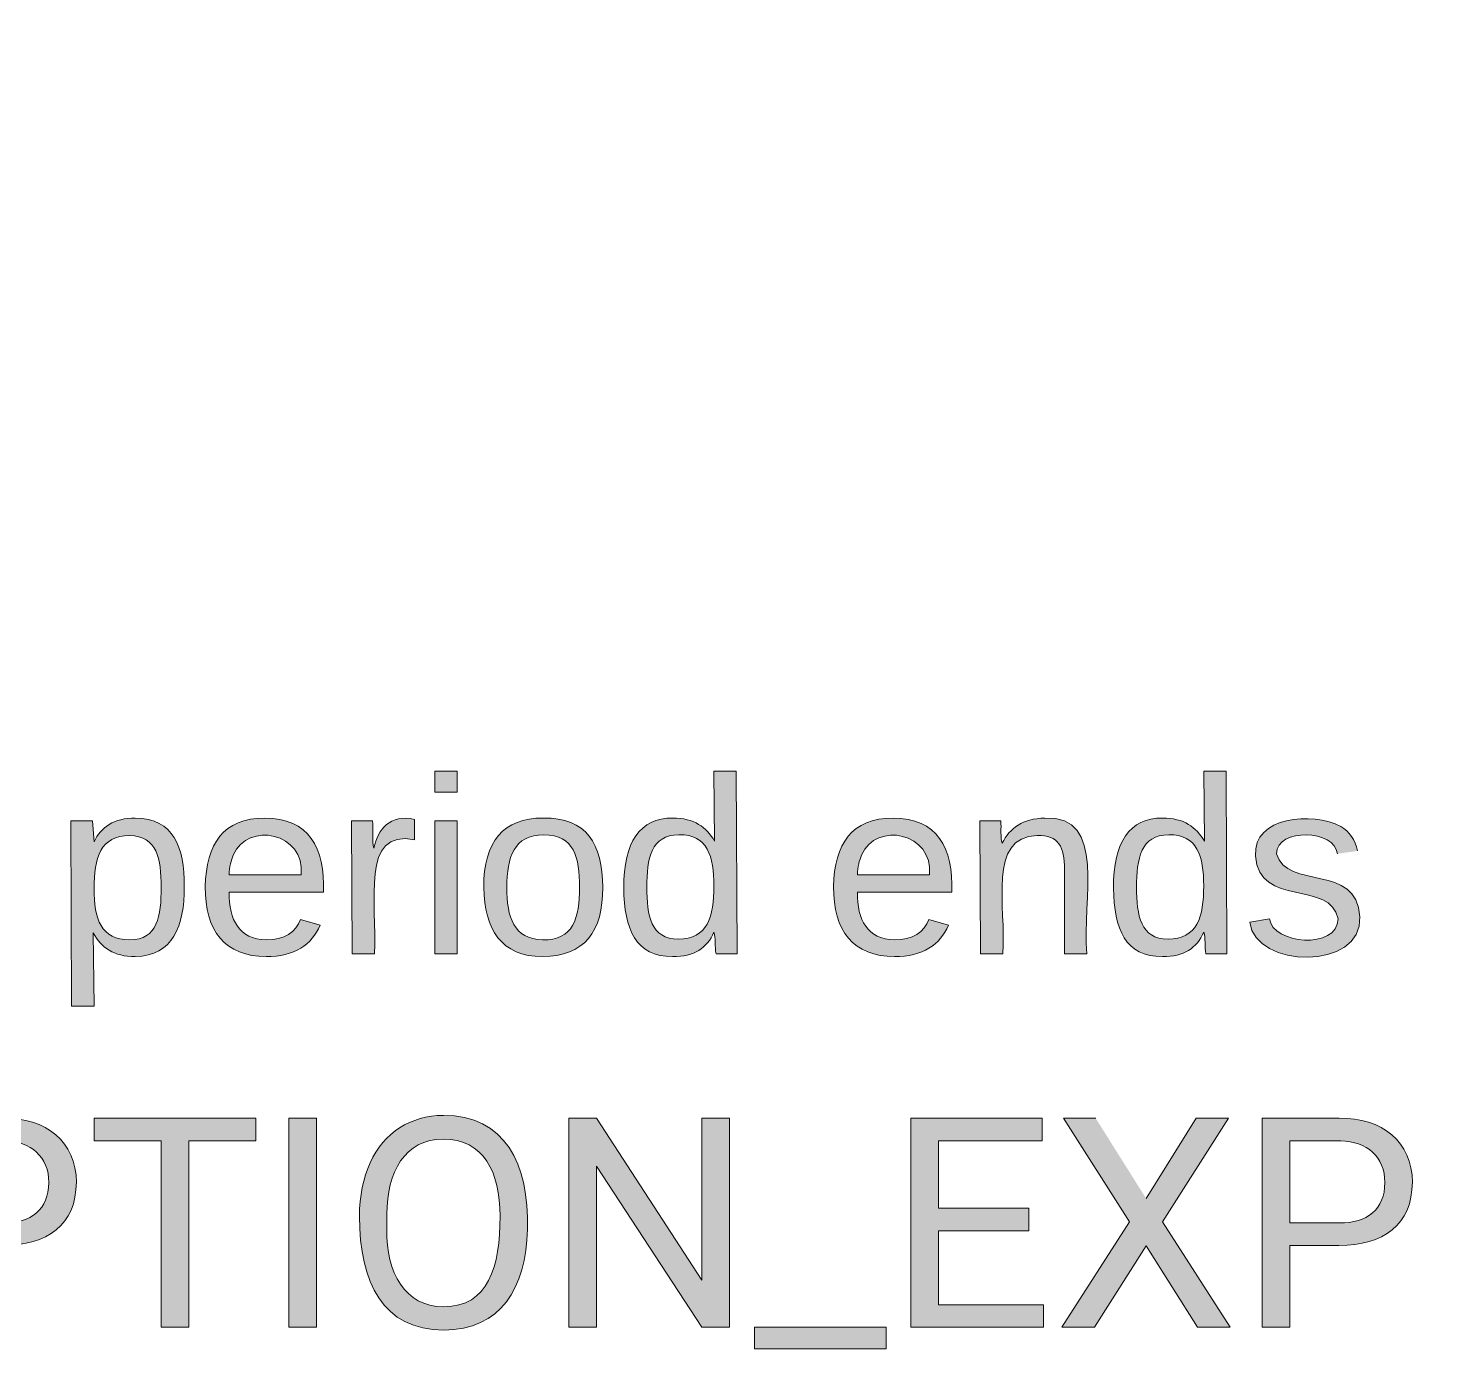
# Model space of a CAD drawing. Extents: x 3 to 1760, y 20 to 1040.
# Drawn here: x 929.1 to 1003.3, y 125.5 to 195.4 of the extents above; entities that cross this region are included whole.
import ezdxf

# ---------------------------------------------------------------- set-up
doc = ezdxf.new("R2010")
doc.units = 0
doc.header["$MEASUREMENT"] = 0
doc.layers.add('Layer 1', color=7, linetype='Continuous', lineweight=0)

# ---------------------------------------------------------------- blocks, each defined once
blk = doc.blocks.new('Block_78')
at = {"layer": 'Layer 1', "true_color": 0x333333, "transparency": 33554687}
h = blk.add_hatch(color=250, dxfattribs=at)
h.dxf.hatch_style = 2
edge = h.paths.add_edge_path()
edge.add_spline(control_points=[(950.611, 155.004), (950.611, 155.004), (950.611, 156.115), (950.611, 156.115), (950.611, 156.115), (951.797, 156.115), (951.797, 156.115), (951.797, 156.115), (951.797, 155.004), (951.797, 155.004), (951.797, 155.004), (950.611, 155.004), (950.611, 155.004)], knot_values=[0, 0, 0, 0, 1, 1, 1, 2, 2, 2, 3, 3, 3, 4, 4, 4, 4], degree=3, periodic=0)
edge = h.paths.add_edge_path()
edge.add_spline(control_points=[(950.611, 146.448), (950.611, 146.448), (950.611, 153.485), (950.611, 153.485), (950.611, 153.485), (951.797, 153.485), (951.797, 153.485), (951.797, 153.485), (951.797, 146.448), (951.797, 146.448), (951.797, 146.448), (950.611, 146.448), (950.611, 146.448)], knot_values=[0, 0, 0, 0, 1, 1, 1, 2, 2, 2, 3, 3, 3, 4, 4, 4, 4], degree=3, periodic=0)
edge.add_line((950.611, 146.448), (950.611, 146.448))
h = blk.add_hatch(color=250, dxfattribs=at)
h.dxf.hatch_style = 2
edge = h.paths.add_edge_path()
edge.add_spline(control_points=[(963.204, 153.633), (964.352, 153.633), (964.982, 153.152), (965.426, 152.411), (965.426, 152.411), (965.389, 156.115), (965.389, 156.115), (965.389, 156.115), (966.574, 156.115), (966.574, 156.115), (966.574, 156.115), (966.611, 146.448), (966.611, 146.448), (966.611, 146.448), (965.5, 146.448), (965.5, 146.448), (965.426, 146.818), (965.5, 147.3), (965.389, 147.596), (965.019, 146.744), (964.352, 146.3), (963.204, 146.3), (961.241, 146.3), (960.649, 147.744), (960.611, 149.929), (960.611, 152.374), (961.463, 153.633), (963.204, 153.633)], knot_values=[0, 0, 0, 0, 1, 1, 1, 2, 2, 2, 3, 3, 3, 4, 4, 4, 5, 5, 5, 6, 6, 6, 7, 7, 7, 8, 8, 8, 9, 9, 9, 9], degree=3, periodic=0)
edge = h.paths.add_edge_path()
edge.add_spline(control_points=[(963.537, 152.744), (962.056, 152.744), (961.834, 151.485), (961.834, 149.967), (961.834, 148.485), (962.056, 147.226), (963.5, 147.226), (965.056, 147.226), (965.389, 148.411), (965.389, 150.041), (965.389, 151.596), (965.056, 152.781), (963.537, 152.744)], knot_values=[0, 0, 0, 0, 1, 1, 1, 2, 2, 2, 3, 3, 3, 4, 4, 4, 4], degree=3, periodic=0)
edge.add_line((963.537, 152.744), (963.537, 152.744))
h = blk.add_hatch(color=250, dxfattribs=at)
h.dxf.hatch_style = 2
edge = h.paths.add_edge_path()
edge.add_spline(control_points=[(949.537, 152.485), (946.649, 153.078), (947.574, 149.115), (947.426, 146.448), (947.426, 146.448), (946.241, 146.448), (946.241, 146.448), (946.241, 146.448), (946.204, 153.485), (946.204, 153.485), (946.204, 153.485), (947.315, 153.485), (947.315, 153.485), (947.352, 153.041), (947.278, 152.411), (947.389, 152.041), (947.611, 153.041), (948.241, 153.855), (949.537, 153.559), (949.537, 153.559), (949.537, 152.485), (949.537, 152.485)], knot_values=[0, 0, 0, 0, 1, 1, 1, 2, 2, 2, 3, 3, 3, 4, 4, 4, 5, 5, 5, 6, 6, 6, 7, 7, 7, 7], degree=3, periodic=0)
edge.add_line((949.537, 152.485), (949.537, 152.485))
h = blk.add_hatch(color=250, dxfattribs=at)
h.dxf.hatch_style = 2
edge = h.paths.add_edge_path()
edge.add_spline(control_points=[(934.76, 153.633), (936.797, 153.596), (937.352, 152.115), (937.352, 150.004), (937.352, 147.892), (936.76, 146.374), (934.76, 146.3), (933.611, 146.3), (932.945, 146.781), (932.537, 147.559), (932.537, 147.559), (932.574, 143.67), (932.574, 143.67), (932.574, 143.67), (931.389, 143.67), (931.389, 143.67), (931.389, 143.67), (931.352, 153.485), (931.352, 153.485), (931.352, 153.485), (932.5, 153.485), (932.5, 153.485), (932.5, 153.485), (932.574, 152.374), (932.574, 152.374), (932.945, 153.152), (933.611, 153.633), (934.76, 153.633)], knot_values=[0, 0, 0, 0, 1, 1, 1, 2, 2, 2, 3, 3, 3, 4, 4, 4, 5, 5, 5, 6, 6, 6, 7, 7, 7, 8, 8, 8, 9, 9, 9, 9], degree=3, periodic=0)
edge = h.paths.add_edge_path()
edge.add_spline(control_points=[(934.463, 147.189), (935.945, 147.189), (936.13, 148.448), (936.13, 149.967), (936.13, 151.485), (935.908, 152.67), (934.463, 152.707), (932.908, 152.707), (932.574, 151.522), (932.574, 149.892), (932.574, 148.3), (932.945, 147.189), (934.463, 147.189)], knot_values=[0, 0, 0, 0, 1, 1, 1, 2, 2, 2, 3, 3, 3, 4, 4, 4, 4], degree=3, periodic=0)
edge.add_line((934.463, 147.189), (934.463, 147.189))
h = blk.add_hatch(color=250, dxfattribs=at)
h.dxf.hatch_style = 2
edge = h.paths.add_edge_path()
edge.add_spline(control_points=[(941.611, 153.633), (943.945, 153.633), (944.797, 152.078), (944.723, 149.707), (944.723, 149.707), (939.723, 149.707), (939.723, 149.707), (939.723, 148.226), (940.241, 147.226), (941.686, 147.189), (942.649, 147.152), (943.278, 147.633), (943.5, 148.263), (943.5, 148.263), (944.537, 147.967), (944.537, 147.967), (944.13, 146.929), (943.167, 146.3), (941.686, 146.3), (939.537, 146.3), (938.426, 147.67), (938.463, 150.004), (938.5, 152.263), (939.426, 153.633), (941.611, 153.633)], knot_values=[0, 0, 0, 0, 1, 1, 1, 2, 2, 2, 3, 3, 3, 4, 4, 4, 5, 5, 5, 6, 6, 6, 7, 7, 7, 8, 8, 8, 8], degree=3, periodic=0)
edge = h.paths.add_edge_path()
edge.add_spline(control_points=[(943.537, 150.633), (943.76, 152.855), (940.723, 153.485), (939.945, 151.67), (939.834, 151.411), (939.723, 151.041), (939.723, 150.633), (939.723, 150.633), (943.537, 150.633), (943.537, 150.633)], knot_values=[0, 0, 0, 0, 1, 1, 1, 2, 2, 2, 3, 3, 3, 3], degree=3, periodic=0)
edge.add_line((943.537, 150.633), (943.537, 150.633))
h = blk.add_hatch(color=250, dxfattribs=at)
h.dxf.hatch_style = 2
edge = h.paths.add_edge_path()
edge.add_spline(control_points=[(956.352, 153.633), (958.649, 153.67), (959.5, 152.263), (959.5, 149.967), (959.537, 147.633), (958.5, 146.3), (956.315, 146.3), (954.13, 146.3), (953.241, 147.744), (953.204, 149.967), (953.204, 152.411), (954.241, 153.633), (956.352, 153.633)], knot_values=[0, 0, 0, 0, 1, 1, 1, 2, 2, 2, 3, 3, 3, 4, 4, 4, 4], degree=3, periodic=0)
edge = h.paths.add_edge_path()
edge.add_spline(control_points=[(956.315, 147.189), (957.945, 147.152), (958.278, 148.337), (958.278, 149.967), (958.278, 151.559), (957.982, 152.744), (956.389, 152.744), (954.797, 152.744), (954.426, 151.559), (954.426, 149.967), (954.426, 148.374), (954.797, 147.226), (956.315, 147.189)], knot_values=[0, 0, 0, 0, 1, 1, 1, 2, 2, 2, 3, 3, 3, 4, 4, 4, 4], degree=3, periodic=0)
edge.add_line((956.315, 147.189), (956.315, 147.189))
at = {"layer": 'Layer 1'}
for points, knots in [([(950.611, 155.004), (950.611, 155.004), (950.611, 156.115), (950.611, 156.115), (950.611, 156.115), (951.797, 156.115), (951.797, 156.115), (951.797, 156.115), (951.797, 155.004), (951.797, 155.004), (951.797, 155.004), (950.611, 155.004), (950.611, 155.004)], [0, 0, 0, 0, 1, 1, 1, 2, 2, 2, 3, 3, 3, 4, 4, 4, 4]), ([(963.204, 153.633), (964.352, 153.633), (964.982, 153.152), (965.426, 152.411), (965.426, 152.411), (965.389, 156.115), (965.389, 156.115), (965.389, 156.115), (966.574, 156.115), (966.574, 156.115), (966.574, 156.115), (966.611, 146.448), (966.611, 146.448), (966.611, 146.448), (965.5, 146.448), (965.5, 146.448), (965.426, 146.818), (965.5, 147.3), (965.389, 147.596), (965.019, 146.744), (964.352, 146.3), (963.204, 146.3), (961.241, 146.3), (960.649, 147.744), (960.611, 149.929), (960.611, 152.374), (961.463, 153.633), (963.204, 153.633)], [0, 0, 0, 0, 1, 1, 1, 2, 2, 2, 3, 3, 3, 4, 4, 4, 5, 5, 5, 6, 6, 6, 7, 7, 7, 8, 8, 8, 9, 9, 9, 9]), ([(949.537, 152.485), (946.649, 153.078), (947.574, 149.115), (947.426, 146.448), (947.426, 146.448), (946.241, 146.448), (946.241, 146.448), (946.241, 146.448), (946.204, 153.485), (946.204, 153.485), (946.204, 153.485), (947.315, 153.485), (947.315, 153.485), (947.352, 153.041), (947.278, 152.411), (947.389, 152.041), (947.611, 153.041), (948.241, 153.855), (949.537, 153.559), (949.537, 153.559), (949.537, 152.485), (949.537, 152.485)], [0, 0, 0, 0, 1, 1, 1, 2, 2, 2, 3, 3, 3, 4, 4, 4, 5, 5, 5, 6, 6, 6, 7, 7, 7, 7]), ([(934.76, 153.633), (936.797, 153.596), (937.352, 152.115), (937.352, 150.004), (937.352, 147.892), (936.76, 146.374), (934.76, 146.3), (933.611, 146.3), (932.945, 146.781), (932.537, 147.559), (932.537, 147.559), (932.574, 143.67), (932.574, 143.67), (932.574, 143.67), (931.389, 143.67), (931.389, 143.67), (931.389, 143.67), (931.352, 153.485), (931.352, 153.485), (931.352, 153.485), (932.5, 153.485), (932.5, 153.485), (932.5, 153.485), (932.574, 152.374), (932.574, 152.374), (932.945, 153.152), (933.611, 153.633), (934.76, 153.633)], [0, 0, 0, 0, 1, 1, 1, 2, 2, 2, 3, 3, 3, 4, 4, 4, 5, 5, 5, 6, 6, 6, 7, 7, 7, 8, 8, 8, 9, 9, 9, 9]), ([(941.611, 153.633), (943.945, 153.633), (944.797, 152.078), (944.723, 149.707), (944.723, 149.707), (939.723, 149.707), (939.723, 149.707), (939.723, 148.226), (940.241, 147.226), (941.686, 147.189), (942.649, 147.152), (943.278, 147.633), (943.5, 148.263), (943.5, 148.263), (944.537, 147.967), (944.537, 147.967), (944.13, 146.929), (943.167, 146.3), (941.686, 146.3), (939.537, 146.3), (938.426, 147.67), (938.463, 150.004), (938.5, 152.263), (939.426, 153.633), (941.611, 153.633)], [0, 0, 0, 0, 1, 1, 1, 2, 2, 2, 3, 3, 3, 4, 4, 4, 5, 5, 5, 6, 6, 6, 7, 7, 7, 8, 8, 8, 8]), ([(943.537, 150.633), (943.76, 152.855), (940.723, 153.485), (939.945, 151.67), (939.834, 151.411), (939.723, 151.041), (939.723, 150.633), (939.723, 150.633), (943.537, 150.633), (943.537, 150.633)], [0, 0, 0, 0, 1, 1, 1, 2, 2, 2, 3, 3, 3, 3]), ([(950.611, 146.448), (950.611, 146.448), (950.611, 153.485), (950.611, 153.485), (950.611, 153.485), (951.797, 153.485), (951.797, 153.485), (951.797, 153.485), (951.797, 146.448), (951.797, 146.448), (951.797, 146.448), (950.611, 146.448), (950.611, 146.448)], [0, 0, 0, 0, 1, 1, 1, 2, 2, 2, 3, 3, 3, 4, 4, 4, 4]), ([(956.352, 153.633), (958.649, 153.67), (959.5, 152.263), (959.5, 149.967), (959.537, 147.633), (958.5, 146.3), (956.315, 146.3), (954.13, 146.3), (953.241, 147.744), (953.204, 149.967), (953.204, 152.411), (954.241, 153.633), (956.352, 153.633)], [0, 0, 0, 0, 1, 1, 1, 2, 2, 2, 3, 3, 3, 4, 4, 4, 4]), ([(934.463, 147.189), (935.945, 147.189), (936.13, 148.448), (936.13, 149.967), (936.13, 151.485), (935.908, 152.67), (934.463, 152.707), (932.908, 152.707), (932.574, 151.522), (932.574, 149.892), (932.574, 148.3), (932.945, 147.189), (934.463, 147.189)], [0, 0, 0, 0, 1, 1, 1, 2, 2, 2, 3, 3, 3, 4, 4, 4, 4]), ([(956.315, 147.189), (957.945, 147.152), (958.278, 148.337), (958.278, 149.967), (958.278, 151.559), (957.982, 152.744), (956.389, 152.744), (954.797, 152.744), (954.426, 151.559), (954.426, 149.967), (954.426, 148.374), (954.797, 147.226), (956.315, 147.189)], [0, 0, 0, 0, 1, 1, 1, 2, 2, 2, 3, 3, 3, 4, 4, 4, 4]), ([(963.537, 152.744), (962.056, 152.744), (961.834, 151.485), (961.834, 149.967), (961.834, 148.485), (962.056, 147.226), (963.5, 147.226), (965.056, 147.226), (965.389, 148.411), (965.389, 150.041), (965.389, 151.596), (965.056, 152.781), (963.537, 152.744)], [0, 0, 0, 0, 1, 1, 1, 2, 2, 2, 3, 3, 3, 4, 4, 4, 4])]:
    blk.add_open_spline(points, degree=3, knots=knots, dxfattribs=at)
blk = doc.blocks.new('Block_77')
at = {"layer": 'Layer 1'}
blk.add_blockref('Block_78', (0, 0), dxfattribs=at)
blk = doc.blocks.new('Block_80')
at = {"layer": 'Layer 1', "true_color": 0x333333, "transparency": 33554687}
h = blk.add_hatch(color=250, dxfattribs=at)
h.dxf.hatch_style = 2
edge = h.paths.add_edge_path()
edge.add_spline(control_points=[(989.13, 153.633), (990.278, 153.633), (990.908, 153.152), (991.352, 152.411), (991.352, 152.411), (991.315, 156.115), (991.315, 156.115), (991.315, 156.115), (992.5, 156.115), (992.5, 156.115), (992.5, 156.115), (992.537, 146.448), (992.537, 146.448), (992.537, 146.448), (991.426, 146.448), (991.426, 146.448), (991.352, 146.818), (991.426, 147.3), (991.315, 147.596), (990.945, 146.744), (990.278, 146.3), (989.13, 146.3), (987.167, 146.3), (986.574, 147.744), (986.537, 149.929), (986.537, 152.374), (987.389, 153.633), (989.13, 153.633)], knot_values=[0, 0, 0, 0, 1, 1, 1, 2, 2, 2, 3, 3, 3, 4, 4, 4, 5, 5, 5, 6, 6, 6, 7, 7, 7, 8, 8, 8, 9, 9, 9, 9], degree=3, periodic=0)
edge = h.paths.add_edge_path()
edge.add_spline(control_points=[(989.463, 152.744), (987.982, 152.744), (987.76, 151.485), (987.76, 149.967), (987.76, 148.485), (987.982, 147.226), (989.426, 147.226), (990.982, 147.226), (991.315, 148.411), (991.315, 150.041), (991.315, 151.596), (990.982, 152.781), (989.463, 152.744)], knot_values=[0, 0, 0, 0, 1, 1, 1, 2, 2, 2, 3, 3, 3, 4, 4, 4, 4], degree=3, periodic=0)
edge.add_line((989.463, 152.744), (989.463, 152.744))
h = blk.add_hatch(color=250, dxfattribs=at)
h.dxf.hatch_style = 2
edge = h.paths.add_edge_path()
edge.add_spline(control_points=[(982.908, 153.633), (986.204, 153.781), (984.871, 149.337), (985.13, 146.448), (985.13, 146.448), (983.945, 146.448), (983.945, 146.448), (983.945, 146.448), (983.945, 150.929), (983.945, 150.929), (983.945, 152.078), (983.648, 152.744), (982.5, 152.707), (979.834, 152.633), (980.871, 148.929), (980.686, 146.448), (980.686, 146.448), (979.5, 146.448), (979.5, 146.448), (979.5, 146.448), (979.463, 153.485), (979.463, 153.485), (979.463, 153.485), (980.574, 153.485), (980.574, 153.485), (980.611, 153.115), (980.537, 152.596), (980.648, 152.3), (981.056, 153.115), (981.723, 153.596), (982.908, 153.633)], knot_values=[0, 0, 0, 0, 1, 1, 1, 2, 2, 2, 3, 3, 3, 4, 4, 4, 5, 5, 5, 6, 6, 6, 7, 7, 7, 8, 8, 8, 9, 9, 9, 10, 10, 10, 10], degree=3, periodic=0)
edge.add_line((982.908, 153.633), (982.908, 153.633))
h = blk.add_hatch(color=250, dxfattribs=at)
h.dxf.hatch_style = 2
edge = h.paths.add_edge_path()
edge.add_spline(control_points=[(998.389, 151.744), (998.278, 153.004), (995.204, 153.152), (995.167, 151.744), (995.723, 149.781), (999.426, 151.3), (999.574, 148.411), (999.723, 145.522), (994.019, 145.67), (993.76, 148.115), (993.76, 148.115), (994.797, 148.3), (994.797, 148.3), (994.945, 146.967), (998.389, 146.633), (998.426, 148.3), (998.056, 150.374), (994.241, 148.855), (994.056, 151.633), (993.908, 153.744), (997.093, 153.967), (998.574, 153.189), (999.019, 152.929), (999.352, 152.485), (999.463, 151.892)], knot_values=[0, 0, 0, 0, 1, 1, 1, 2, 2, 2, 3, 3, 3, 4, 4, 4, 5, 5, 5, 6, 6, 6, 7, 7, 7, 8, 8, 8, 8], degree=3, periodic=0)
edge.add_line((999.463, 151.892), (998.389, 151.744))
h = blk.add_hatch(color=250, dxfattribs=at)
h.dxf.hatch_style = 2
edge = h.paths.add_edge_path()
edge.add_spline(control_points=[(974.871, 153.633), (977.204, 153.633), (978.056, 152.078), (977.982, 149.707), (977.982, 149.707), (972.982, 149.707), (972.982, 149.707), (972.982, 148.226), (973.5, 147.226), (974.945, 147.189), (975.908, 147.152), (976.537, 147.633), (976.76, 148.263), (976.76, 148.263), (977.797, 147.967), (977.797, 147.967), (977.389, 146.929), (976.426, 146.3), (974.945, 146.3), (972.797, 146.3), (971.686, 147.67), (971.723, 150.004), (971.76, 152.263), (972.686, 153.633), (974.871, 153.633)], knot_values=[0, 0, 0, 0, 1, 1, 1, 2, 2, 2, 3, 3, 3, 4, 4, 4, 5, 5, 5, 6, 6, 6, 7, 7, 7, 8, 8, 8, 8], degree=3, periodic=0)
edge = h.paths.add_edge_path()
edge.add_spline(control_points=[(976.797, 150.633), (977.019, 152.855), (973.982, 153.485), (973.204, 151.67), (973.093, 151.411), (972.982, 151.041), (972.982, 150.633), (972.982, 150.633), (976.797, 150.633), (976.797, 150.633)], knot_values=[0, 0, 0, 0, 1, 1, 1, 2, 2, 2, 3, 3, 3, 3], degree=3, periodic=0)
edge.add_line((976.797, 150.633), (976.797, 150.633))
at = {"layer": 'Layer 1'}
for points, knots in [([(989.13, 153.633), (990.278, 153.633), (990.908, 153.152), (991.352, 152.411), (991.352, 152.411), (991.315, 156.115), (991.315, 156.115), (991.315, 156.115), (992.5, 156.115), (992.5, 156.115), (992.5, 156.115), (992.537, 146.448), (992.537, 146.448), (992.537, 146.448), (991.426, 146.448), (991.426, 146.448), (991.352, 146.818), (991.426, 147.3), (991.315, 147.596), (990.945, 146.744), (990.278, 146.3), (989.13, 146.3), (987.167, 146.3), (986.574, 147.744), (986.537, 149.929), (986.537, 152.374), (987.389, 153.633), (989.13, 153.633)], [0, 0, 0, 0, 1, 1, 1, 2, 2, 2, 3, 3, 3, 4, 4, 4, 5, 5, 5, 6, 6, 6, 7, 7, 7, 8, 8, 8, 9, 9, 9, 9]), ([(982.908, 153.633), (986.204, 153.781), (984.871, 149.337), (985.13, 146.448), (985.13, 146.448), (983.945, 146.448), (983.945, 146.448), (983.945, 146.448), (983.945, 150.929), (983.945, 150.929), (983.945, 152.078), (983.648, 152.744), (982.5, 152.707), (979.834, 152.633), (980.871, 148.929), (980.686, 146.448), (980.686, 146.448), (979.5, 146.448), (979.5, 146.448), (979.5, 146.448), (979.463, 153.485), (979.463, 153.485), (979.463, 153.485), (980.574, 153.485), (980.574, 153.485), (980.611, 153.115), (980.537, 152.596), (980.648, 152.3), (981.056, 153.115), (981.723, 153.596), (982.908, 153.633)], [0, 0, 0, 0, 1, 1, 1, 2, 2, 2, 3, 3, 3, 4, 4, 4, 5, 5, 5, 6, 6, 6, 7, 7, 7, 8, 8, 8, 9, 9, 9, 10, 10, 10, 10]), ([(998.389, 151.744), (998.278, 153.004), (995.204, 153.152), (995.167, 151.744), (995.723, 149.781), (999.426, 151.3), (999.574, 148.411), (999.723, 145.522), (994.019, 145.67), (993.76, 148.115), (993.76, 148.115), (994.797, 148.3), (994.797, 148.3), (994.945, 146.967), (998.389, 146.633), (998.426, 148.3), (998.056, 150.374), (994.241, 148.855), (994.056, 151.633), (993.908, 153.744), (997.093, 153.967), (998.574, 153.189), (999.019, 152.929), (999.352, 152.485), (999.463, 151.892)], [0, 0, 0, 0, 1, 1, 1, 2, 2, 2, 3, 3, 3, 4, 4, 4, 5, 5, 5, 6, 6, 6, 7, 7, 7, 8, 8, 8, 8]), ([(974.871, 153.633), (977.204, 153.633), (978.056, 152.078), (977.982, 149.707), (977.982, 149.707), (972.982, 149.707), (972.982, 149.707), (972.982, 148.226), (973.5, 147.226), (974.945, 147.189), (975.908, 147.152), (976.537, 147.633), (976.76, 148.263), (976.76, 148.263), (977.797, 147.967), (977.797, 147.967), (977.389, 146.929), (976.426, 146.3), (974.945, 146.3), (972.797, 146.3), (971.686, 147.67), (971.723, 150.004), (971.76, 152.263), (972.686, 153.633), (974.871, 153.633)], [0, 0, 0, 0, 1, 1, 1, 2, 2, 2, 3, 3, 3, 4, 4, 4, 5, 5, 5, 6, 6, 6, 7, 7, 7, 8, 8, 8, 8]), ([(976.797, 150.633), (977.019, 152.855), (973.982, 153.485), (973.204, 151.67), (973.093, 151.411), (972.982, 151.041), (972.982, 150.633), (972.982, 150.633), (976.797, 150.633), (976.797, 150.633)], [0, 0, 0, 0, 1, 1, 1, 2, 2, 2, 3, 3, 3, 3]), ([(989.463, 152.744), (987.982, 152.744), (987.76, 151.485), (987.76, 149.967), (987.76, 148.485), (987.982, 147.226), (989.426, 147.226), (990.982, 147.226), (991.315, 148.411), (991.315, 150.041), (991.315, 151.596), (990.982, 152.781), (989.463, 152.744)], [0, 0, 0, 0, 1, 1, 1, 2, 2, 2, 3, 3, 3, 4, 4, 4, 4])]:
    blk.add_open_spline(points, degree=3, knots=knots, dxfattribs=at)
blk = doc.blocks.new('Block_79')
at = {"layer": 'Layer 1'}
blk.add_blockref('Block_80', (0, 0), dxfattribs=at)
blk = doc.blocks.new('Block_82')
at = {"layer": 'Layer 1', "true_color": 0x202124, "transparency": 33554687}
h = blk.add_hatch(color=250, dxfattribs=at)
h.dxf.hatch_style = 2
edge = h.paths.add_edge_path()
edge.add_spline(control_points=[(931.639, 134.362), (931.631, 132.106), (930.104, 131.013), (927.75, 131.013), (927.75, 131.013), (925.145, 131.013), (925.145, 131.013), (925.145, 131.013), (925.145, 126.683), (925.145, 126.683), (925.145, 126.683), (923.686, 126.683), (923.686, 126.683), (923.686, 126.683), (923.686, 137.742), (923.686, 137.742), (923.686, 137.742), (927.765, 137.742), (927.765, 137.742), (930.021, 137.788), (931.639, 136.497), (931.639, 134.362)], knot_values=[0, 0, 0, 0, 1, 1, 1, 2, 2, 2, 3, 3, 3, 4, 4, 4, 5, 5, 5, 6, 6, 6, 7, 7, 7, 7], degree=3, periodic=0)
edge = h.paths.add_edge_path()
edge.add_spline(control_points=[(930.18, 134.347), (930.188, 135.699), (929.223, 136.535), (927.849, 136.542), (927.849, 136.542), (925.145, 136.542), (925.145, 136.542), (925.145, 136.542), (925.145, 132.205), (925.145, 132.205), (925.145, 132.205), (927.765, 132.205), (927.765, 132.205), (929.254, 132.198), (930.18, 132.904), (930.18, 134.347)], knot_values=[0, 0, 0, 0, 1, 1, 1, 2, 2, 2, 3, 3, 3, 4, 4, 4, 5, 5, 5, 5], degree=3, periodic=0)
edge.add_line((930.18, 134.347), (930.18, 134.347))
h = blk.add_hatch(color=250, dxfattribs=at)
h.dxf.hatch_style = 2
edge = h.paths.add_edge_path()
edge.add_spline(control_points=[(941.141, 136.542), (941.141, 136.542), (937.586, 136.542), (937.586, 136.542), (937.586, 136.542), (937.586, 126.683), (937.586, 126.683), (937.586, 126.683), (936.135, 126.683), (936.135, 126.683), (936.135, 126.683), (936.135, 136.542), (936.135, 136.542), (936.135, 136.542), (932.588, 136.542), (932.588, 136.542), (932.588, 136.542), (932.588, 137.742), (932.588, 137.742), (932.588, 137.742), (941.141, 137.742), (941.141, 137.742), (941.141, 137.742), (941.141, 136.542), (941.141, 136.542)], knot_values=[0, 0, 0, 0, 1, 1, 1, 2, 2, 2, 3, 3, 3, 4, 4, 4, 5, 5, 5, 6, 6, 6, 7, 7, 7, 8, 8, 8, 8], degree=3, periodic=0)
edge.add_line((941.141, 136.542), (941.141, 136.542))
h = blk.add_hatch(color=250, dxfattribs=at)
h.dxf.hatch_style = 2
edge = h.paths.add_edge_path()
edge.add_spline(control_points=[(944.346, 126.683), (944.346, 126.683), (942.888, 126.683), (942.888, 126.683), (942.888, 126.683), (942.888, 137.742), (942.888, 137.742), (942.888, 137.742), (944.346, 137.742), (944.346, 137.742), (944.346, 137.742), (944.346, 126.683), (944.346, 126.683)], knot_values=[0, 0, 0, 0, 1, 1, 1, 2, 2, 2, 3, 3, 3, 4, 4, 4, 4], degree=3, periodic=0)
edge.add_line((944.346, 126.683), (944.346, 126.683))
h = blk.add_hatch(color=250, dxfattribs=at)
h.dxf.hatch_style = 2
edge = h.paths.add_edge_path()
edge.add_spline(control_points=[(951.068, 137.894), (954.304, 137.894), (955.618, 135.365), (955.519, 131.856), (955.435, 128.757), (954.099, 126.531), (951.083, 126.531), (947.878, 126.531), (946.625, 129.061), (946.625, 132.555), (946.625, 134.696), (947.43, 136.405), (948.751, 137.241), (949.427, 137.666), (950.194, 137.894), (951.068, 137.894)], knot_values=[0, 0, 0, 0, 1, 1, 1, 2, 2, 2, 3, 3, 3, 4, 4, 4, 5, 5, 5, 5], degree=3, periodic=0)
edge = h.paths.add_edge_path()
edge.add_spline(control_points=[(951.083, 127.769), (953.453, 127.769), (954.068, 129.889), (954.068, 132.57), (954.068, 134.909), (953.187, 136.641), (951.068, 136.641), (949.025, 136.641), (948.075, 134.879), (948.075, 132.668), (948.075, 132.668), (948.075, 131.856), (948.075, 131.856), (948.045, 129.592), (949.01, 127.769), (951.083, 127.769)], knot_values=[0, 0, 0, 0, 1, 1, 1, 2, 2, 2, 3, 3, 3, 4, 4, 4, 5, 5, 5, 5], degree=3, periodic=0)
edge.add_line((951.083, 127.769), (951.083, 127.769))
h = blk.add_hatch(color=250, dxfattribs=at)
h.dxf.hatch_style = 2
edge = h.paths.add_edge_path()
edge.add_spline(control_points=[(966.206, 126.683), (966.206, 126.683), (964.74, 126.683), (964.74, 126.683), (964.74, 126.683), (959.172, 135.205), (959.172, 135.205), (959.172, 135.205), (959.172, 126.683), (959.172, 126.683), (959.172, 126.683), (957.706, 126.683), (957.706, 126.683), (957.706, 126.683), (957.706, 137.742), (957.706, 137.742), (957.706, 137.742), (959.172, 137.742), (959.172, 137.742), (959.172, 137.742), (964.755, 129.182), (964.755, 129.182), (964.755, 129.182), (964.755, 137.742), (964.755, 137.742), (964.755, 137.742), (966.206, 137.742), (966.206, 137.742), (966.206, 137.742), (966.206, 126.683), (966.206, 126.683)], knot_values=[0, 0, 0, 0, 1, 1, 1, 2, 2, 2, 3, 3, 3, 4, 4, 4, 5, 5, 5, 6, 6, 6, 7, 7, 7, 8, 8, 8, 9, 9, 9, 10, 10, 10, 10], degree=3, periodic=0)
edge.add_line((966.206, 126.683), (966.206, 126.683))
h = blk.add_hatch(color=250, dxfattribs=at)
h.dxf.hatch_style = 2
edge = h.paths.add_edge_path()
edge.add_spline(control_points=[(982.065, 131.795), (982.065, 131.795), (977.272, 131.795), (977.272, 131.795), (977.272, 131.795), (977.272, 127.876), (977.272, 127.876), (977.272, 127.876), (982.84, 127.876), (982.84, 127.876), (982.84, 127.876), (982.84, 126.683), (982.84, 126.683), (982.84, 126.683), (975.814, 126.683), (975.814, 126.683), (975.814, 126.683), (975.814, 137.742), (975.814, 137.742), (975.814, 137.742), (982.764, 137.742), (982.764, 137.742), (982.764, 137.742), (982.764, 136.542), (982.764, 136.542), (982.764, 136.542), (977.272, 136.542), (977.272, 136.542), (977.272, 136.542), (977.272, 132.987), (977.272, 132.987), (977.272, 132.987), (982.065, 132.987), (982.065, 132.987), (982.065, 132.987), (982.065, 131.795), (982.065, 131.795)], knot_values=[0, 0, 0, 0, 1, 1, 1, 2, 2, 2, 3, 3, 3, 4, 4, 4, 5, 5, 5, 6, 6, 6, 7, 7, 7, 8, 8, 8, 9, 9, 9, 10, 10, 10, 11, 11, 11, 12, 12, 12, 12], degree=3, periodic=0)
edge.add_line((982.065, 131.795), (982.065, 131.795))
h = blk.add_hatch(color=250, dxfattribs=at)
h.dxf.hatch_style = 2
edge = h.paths.add_edge_path()
edge.add_spline(control_points=[(988.263, 133.504), (988.263, 133.504), (990.914, 137.742), (990.914, 137.742), (990.914, 137.742), (992.63, 137.742), (992.63, 137.742), (992.63, 137.742), (989.137, 132.258), (989.137, 132.258), (989.137, 132.258), (992.714, 126.683), (992.714, 126.683), (992.714, 126.683), (990.982, 126.683), (990.982, 126.683), (990.982, 126.683), (988.263, 130.997), (988.263, 130.997), (988.263, 130.997), (985.529, 126.683), (985.529, 126.683), (985.529, 126.683), (983.804, 126.683), (983.804, 126.683), (983.804, 126.683), (987.39, 132.258), (987.39, 132.258), (987.39, 132.258), (983.888, 137.742), (983.888, 137.742), (983.888, 137.742), (985.597, 137.742), (985.597, 137.742)], knot_values=[0, 0, 0, 0, 1, 1, 1, 2, 2, 2, 3, 3, 3, 4, 4, 4, 5, 5, 5, 6, 6, 6, 7, 7, 7, 8, 8, 8, 9, 9, 9, 10, 10, 10, 11, 11, 11, 11], degree=3, periodic=0)
edge.add_line((985.597, 137.742), (988.263, 133.504))
h = blk.add_hatch(color=250, dxfattribs=at)
h.dxf.hatch_style = 2
edge = h.paths.add_edge_path()
edge.add_spline(control_points=[(1002.36, 134.362), (1002.353, 132.106), (1000.826, 131.013), (998.471, 131.013), (998.471, 131.013), (995.866, 131.013), (995.866, 131.013), (995.866, 131.013), (995.866, 126.683), (995.866, 126.683), (995.866, 126.683), (994.408, 126.683), (994.408, 126.683), (994.408, 126.683), (994.408, 137.742), (994.408, 137.742), (994.408, 137.742), (998.487, 137.742), (998.487, 137.742), (1000.742, 137.788), (1002.36, 136.497), (1002.36, 134.362)], knot_values=[0, 0, 0, 0, 1, 1, 1, 2, 2, 2, 3, 3, 3, 4, 4, 4, 5, 5, 5, 6, 6, 6, 7, 7, 7, 7], degree=3, periodic=0)
edge = h.paths.add_edge_path()
edge.add_spline(control_points=[(1000.902, 134.347), (1000.91, 135.699), (999.945, 136.535), (998.57, 136.542), (998.57, 136.542), (995.866, 136.542), (995.866, 136.542), (995.866, 136.542), (995.866, 132.205), (995.866, 132.205), (995.866, 132.205), (998.487, 132.205), (998.487, 132.205), (999.975, 132.198), (1000.902, 132.904), (1000.902, 134.347)], knot_values=[0, 0, 0, 0, 1, 1, 1, 2, 2, 2, 3, 3, 3, 4, 4, 4, 5, 5, 5, 5], degree=3, periodic=0)
edge.add_line((1000.902, 134.347), (1000.902, 134.347))
h = blk.add_hatch(color=250, dxfattribs=at)
h.dxf.hatch_style = 2
edge = h.paths.add_edge_path()
edge.add_spline(control_points=[(974.5, 125.536), (974.5, 125.536), (967.543, 125.536), (967.543, 125.536), (967.543, 125.536), (967.543, 126.683), (967.543, 126.683), (967.543, 126.683), (974.5, 126.683), (974.5, 126.683), (974.5, 126.683), (974.5, 125.536), (974.5, 125.536)], knot_values=[0, 0, 0, 0, 1, 1, 1, 2, 2, 2, 3, 3, 3, 4, 4, 4, 4], degree=3, periodic=0)
edge.add_line((974.5, 125.536), (974.5, 125.536))
at = {"layer": 'Layer 1'}
for points, knots in [([(931.639, 134.362), (931.631, 132.106), (930.104, 131.013), (927.75, 131.013), (927.75, 131.013), (925.145, 131.013), (925.145, 131.013), (925.145, 131.013), (925.145, 126.683), (925.145, 126.683), (925.145, 126.683), (923.686, 126.683), (923.686, 126.683), (923.686, 126.683), (923.686, 137.742), (923.686, 137.742), (923.686, 137.742), (927.765, 137.742), (927.765, 137.742), (930.021, 137.788), (931.639, 136.497), (931.639, 134.362)], [0, 0, 0, 0, 1, 1, 1, 2, 2, 2, 3, 3, 3, 4, 4, 4, 5, 5, 5, 6, 6, 6, 7, 7, 7, 7]), ([(941.141, 136.542), (941.141, 136.542), (937.586, 136.542), (937.586, 136.542), (937.586, 136.542), (937.586, 126.683), (937.586, 126.683), (937.586, 126.683), (936.135, 126.683), (936.135, 126.683), (936.135, 126.683), (936.135, 136.542), (936.135, 136.542), (936.135, 136.542), (932.588, 136.542), (932.588, 136.542), (932.588, 136.542), (932.588, 137.742), (932.588, 137.742), (932.588, 137.742), (941.141, 137.742), (941.141, 137.742), (941.141, 137.742), (941.141, 136.542), (941.141, 136.542)], [0, 0, 0, 0, 1, 1, 1, 2, 2, 2, 3, 3, 3, 4, 4, 4, 5, 5, 5, 6, 6, 6, 7, 7, 7, 8, 8, 8, 8]), ([(944.346, 126.683), (944.346, 126.683), (942.888, 126.683), (942.888, 126.683), (942.888, 126.683), (942.888, 137.742), (942.888, 137.742), (942.888, 137.742), (944.346, 137.742), (944.346, 137.742), (944.346, 137.742), (944.346, 126.683), (944.346, 126.683)], [0, 0, 0, 0, 1, 1, 1, 2, 2, 2, 3, 3, 3, 4, 4, 4, 4]), ([(951.068, 137.894), (954.304, 137.894), (955.618, 135.365), (955.519, 131.856), (955.435, 128.757), (954.099, 126.531), (951.083, 126.531), (947.878, 126.531), (946.625, 129.061), (946.625, 132.555), (946.625, 134.696), (947.43, 136.405), (948.751, 137.241), (949.427, 137.666), (950.194, 137.894), (951.068, 137.894)], [0, 0, 0, 0, 1, 1, 1, 2, 2, 2, 3, 3, 3, 4, 4, 4, 5, 5, 5, 5]), ([(966.206, 126.683), (966.206, 126.683), (964.74, 126.683), (964.74, 126.683), (964.74, 126.683), (959.172, 135.205), (959.172, 135.205), (959.172, 135.205), (959.172, 126.683), (959.172, 126.683), (959.172, 126.683), (957.706, 126.683), (957.706, 126.683), (957.706, 126.683), (957.706, 137.742), (957.706, 137.742), (957.706, 137.742), (959.172, 137.742), (959.172, 137.742), (959.172, 137.742), (964.755, 129.182), (964.755, 129.182), (964.755, 129.182), (964.755, 137.742), (964.755, 137.742), (964.755, 137.742), (966.206, 137.742), (966.206, 137.742), (966.206, 137.742), (966.206, 126.683), (966.206, 126.683)], [0, 0, 0, 0, 1, 1, 1, 2, 2, 2, 3, 3, 3, 4, 4, 4, 5, 5, 5, 6, 6, 6, 7, 7, 7, 8, 8, 8, 9, 9, 9, 10, 10, 10, 10]), ([(982.065, 131.795), (982.065, 131.795), (977.272, 131.795), (977.272, 131.795), (977.272, 131.795), (977.272, 127.876), (977.272, 127.876), (977.272, 127.876), (982.84, 127.876), (982.84, 127.876), (982.84, 127.876), (982.84, 126.683), (982.84, 126.683), (982.84, 126.683), (975.814, 126.683), (975.814, 126.683), (975.814, 126.683), (975.814, 137.742), (975.814, 137.742), (975.814, 137.742), (982.764, 137.742), (982.764, 137.742), (982.764, 137.742), (982.764, 136.542), (982.764, 136.542), (982.764, 136.542), (977.272, 136.542), (977.272, 136.542), (977.272, 136.542), (977.272, 132.987), (977.272, 132.987), (977.272, 132.987), (982.065, 132.987), (982.065, 132.987), (982.065, 132.987), (982.065, 131.795), (982.065, 131.795)], [0, 0, 0, 0, 1, 1, 1, 2, 2, 2, 3, 3, 3, 4, 4, 4, 5, 5, 5, 6, 6, 6, 7, 7, 7, 8, 8, 8, 9, 9, 9, 10, 10, 10, 11, 11, 11, 12, 12, 12, 12]), ([(988.263, 133.504), (988.263, 133.504), (990.914, 137.742), (990.914, 137.742), (990.914, 137.742), (992.63, 137.742), (992.63, 137.742), (992.63, 137.742), (989.137, 132.258), (989.137, 132.258), (989.137, 132.258), (992.714, 126.683), (992.714, 126.683), (992.714, 126.683), (990.982, 126.683), (990.982, 126.683), (990.982, 126.683), (988.263, 130.997), (988.263, 130.997), (988.263, 130.997), (985.529, 126.683), (985.529, 126.683), (985.529, 126.683), (983.804, 126.683), (983.804, 126.683), (983.804, 126.683), (987.39, 132.258), (987.39, 132.258), (987.39, 132.258), (983.888, 137.742), (983.888, 137.742), (983.888, 137.742), (985.597, 137.742), (985.597, 137.742)], [0, 0, 0, 0, 1, 1, 1, 2, 2, 2, 3, 3, 3, 4, 4, 4, 5, 5, 5, 6, 6, 6, 7, 7, 7, 8, 8, 8, 9, 9, 9, 10, 10, 10, 11, 11, 11, 11]), ([(1002.36, 134.362), (1002.353, 132.106), (1000.826, 131.013), (998.471, 131.013), (998.471, 131.013), (995.866, 131.013), (995.866, 131.013), (995.866, 131.013), (995.866, 126.683), (995.866, 126.683), (995.866, 126.683), (994.408, 126.683), (994.408, 126.683), (994.408, 126.683), (994.408, 137.742), (994.408, 137.742), (994.408, 137.742), (998.487, 137.742), (998.487, 137.742), (1000.742, 137.788), (1002.36, 136.497), (1002.36, 134.362)], [0, 0, 0, 0, 1, 1, 1, 2, 2, 2, 3, 3, 3, 4, 4, 4, 5, 5, 5, 6, 6, 6, 7, 7, 7, 7]), ([(930.18, 134.347), (930.188, 135.699), (929.223, 136.535), (927.849, 136.542), (927.849, 136.542), (925.145, 136.542), (925.145, 136.542), (925.145, 136.542), (925.145, 132.205), (925.145, 132.205), (925.145, 132.205), (927.765, 132.205), (927.765, 132.205), (929.254, 132.198), (930.18, 132.904), (930.18, 134.347)], [0, 0, 0, 0, 1, 1, 1, 2, 2, 2, 3, 3, 3, 4, 4, 4, 5, 5, 5, 5]), ([(951.083, 127.769), (953.453, 127.769), (954.068, 129.889), (954.068, 132.57), (954.068, 134.909), (953.187, 136.641), (951.068, 136.641), (949.025, 136.641), (948.075, 134.879), (948.075, 132.668), (948.075, 132.668), (948.075, 131.856), (948.075, 131.856), (948.045, 129.592), (949.01, 127.769), (951.083, 127.769)], [0, 0, 0, 0, 1, 1, 1, 2, 2, 2, 3, 3, 3, 4, 4, 4, 5, 5, 5, 5]), ([(1000.902, 134.347), (1000.91, 135.699), (999.945, 136.535), (998.57, 136.542), (998.57, 136.542), (995.866, 136.542), (995.866, 136.542), (995.866, 136.542), (995.866, 132.205), (995.866, 132.205), (995.866, 132.205), (998.487, 132.205), (998.487, 132.205), (999.975, 132.198), (1000.902, 132.904), (1000.902, 134.347)], [0, 0, 0, 0, 1, 1, 1, 2, 2, 2, 3, 3, 3, 4, 4, 4, 5, 5, 5, 5]), ([(974.5, 125.536), (974.5, 125.536), (967.543, 125.536), (967.543, 125.536), (967.543, 125.536), (967.543, 126.683), (967.543, 126.683), (967.543, 126.683), (974.5, 126.683), (974.5, 126.683), (974.5, 126.683), (974.5, 125.536), (974.5, 125.536)], [0, 0, 0, 0, 1, 1, 1, 2, 2, 2, 3, 3, 3, 4, 4, 4, 4])]:
    blk.add_open_spline(points, degree=3, knots=knots, dxfattribs=at)
blk = doc.blocks.new('Block_81')
at = {"layer": 'Layer 1'}
blk.add_blockref('Block_82', (0, 0), dxfattribs=at)
blk = doc.blocks.new('Block_0')
at = {"layer": 'Layer 1', "true_color": 0x666666, "transparency": 33554687}
h = blk.add_hatch(color=251, dxfattribs=at)
h.dxf.hatch_style = 2
edge = h.paths.add_edge_path()
edge.add_spline(control_points=[(494.515, 382.02), (494.515, 382.02), (494.655, 380.2), (494.655, 380.2), (494.655, 380.2), (495.075, 378.45), (495.075, 378.45), (495.075, 378.45), (495.775, 376.78), (495.775, 376.78), (495.775, 376.78), (496.715, 375.24), (496.715, 375.24), (496.715, 375.24), (497.885, 373.87), (497.885, 373.87), (497.885, 373.87), (499.255, 372.7), (499.255, 372.7), (499.255, 372.7), (500.795, 371.75), (500.795, 371.75), (500.795, 371.75), (502.464, 371.05), (502.464, 371.05), (502.464, 371.05), (504.214, 370.65), (504.214, 370.65), (504.214, 370.65), (506.035, 370.5), (506.035, 370.5), (506.035, 370.5), (1162.985, 370.5), (1162.985, 370.5), (1162.985, 370.5), (1164.924, 370.35), (1164.924, 370.35), (1164.924, 370.35), (1166.824, 369.89), (1166.824, 369.89), (1166.824, 369.89), (1168.654, 369.13), (1168.654, 369.13), (1168.654, 369.13), (1170.324, 368.1), (1170.324, 368.1), (1170.324, 368.1), (1171.824, 366.84), (1171.824, 366.84), (1171.824, 366.84), (1173.094, 365.34), (1173.094, 365.34), (1173.094, 365.34), (1174.115, 363.68), (1174.115, 363.68), (1174.115, 363.68), (1174.855, 361.86), (1174.855, 361.86), (1174.855, 361.86), (1175.314, 359.96), (1175.314, 359.96), (1175.314, 359.96), (1175.464, 358.02), (1175.464, 358.02), (1175.464, 358.02), (1175.464, 180.17), (1175.464, 180.17), (1175.464, 180.17), (1175.605, 178.35), (1175.605, 178.35), (1175.605, 178.35), (1176.025, 176.6), (1176.025, 176.6), (1176.025, 176.6), (1176.725, 174.93), (1176.725, 174.93), (1176.725, 174.93), (1177.655, 173.39), (1177.655, 173.39), (1177.655, 173.39), (1178.825, 172.01), (1178.825, 172.01), (1178.825, 172.01), (1180.195, 170.84), (1180.195, 170.84), (1180.195, 170.84), (1181.725, 169.9), (1181.725, 169.9), (1181.725, 169.9), (1183.395, 169.22), (1183.395, 169.22), (1183.395, 169.22), (1185.145, 168.8), (1185.145, 168.8), (1185.145, 168.8), (1186.965, 168.65), (1186.965, 168.65), (1186.965, 168.65), (1198.565, 168.65), (1198.565, 168.65), (1198.565, 168.65), (1198.565, 167.65), (1198.565, 167.65), (1198.565, 167.65), (1186.925, 167.65), (1186.925, 167.65), (1186.925, 167.65), (1184.995, 167.8), (1184.995, 167.8), (1184.995, 167.8), (1183.094, 168.26), (1183.094, 168.26), (1183.094, 168.26), (1181.275, 169.01), (1181.275, 169.01), (1181.275, 169.01), (1179.594, 170.05), (1179.594, 170.05), (1179.594, 170.05), (1178.094, 171.32), (1178.094, 171.32), (1178.094, 171.32), (1176.834, 172.82), (1176.834, 172.82), (1176.834, 172.82), (1175.804, 174.5), (1175.804, 174.5), (1175.804, 174.5), (1175.064, 176.3), (1175.064, 176.3), (1175.064, 176.3), (1174.605, 178.22), (1174.605, 178.22), (1174.605, 178.22), (1174.454, 180.15), (1174.454, 180.15), (1174.454, 180.15), (1174.454, 357.98), (1174.454, 357.98), (1174.454, 357.98), (1174.314, 359.8), (1174.314, 359.8), (1174.314, 359.8), (1173.914, 361.55), (1173.914, 361.55), (1173.914, 361.55), (1173.214, 363.22), (1173.214, 363.22), (1173.214, 363.22), (1172.265, 364.76), (1172.265, 364.76), (1172.265, 364.76), (1171.094, 366.13), (1171.094, 366.13), (1171.094, 366.13), (1169.725, 367.3), (1169.725, 367.3), (1169.725, 367.3), (1168.194, 368.25), (1168.194, 368.25), (1168.194, 368.25), (1166.534, 368.95), (1166.534, 368.95), (1166.534, 368.95), (1164.784, 369.35), (1164.784, 369.35), (1164.784, 369.35), (1162.964, 369.5), (1162.964, 369.5), (1162.964, 369.5), (505.995, 369.5), (505.995, 369.5), (505.995, 369.5), (504.055, 369.65), (504.055, 369.65), (504.055, 369.65), (502.154, 370.11), (502.154, 370.11), (502.154, 370.11), (500.334, 370.87), (500.334, 370.87), (500.334, 370.87), (498.665, 371.9), (498.665, 371.9), (498.665, 371.9), (497.165, 373.16), (497.165, 373.16), (497.165, 373.16), (495.904, 374.66), (495.904, 374.66), (495.904, 374.66), (494.865, 376.32), (494.865, 376.32), (494.865, 376.32), (494.115, 378.14), (494.115, 378.14), (494.115, 378.14), (493.665, 380.04), (493.665, 380.04), (493.665, 380.04), (493.514, 381.98), (493.514, 381.98), (493.514, 381.98), (493.514, 729.43), (493.514, 729.43), (493.514, 729.43), (494.514, 729.43), (494.514, 729.43), (494.514, 729.43), (494.515, 382.02), (494.515, 382.02)], knot_values=[0, 0, 0, 0, 1, 1, 1, 2, 2, 2, 3, 3, 3, 4, 4, 4, 5, 5, 5, 6, 6, 6, 7, 7, 7, 8, 8, 8, 9, 9, 9, 10, 10, 10, 11, 11, 11, 12, 12, 12, 13, 13, 13, 14, 14, 14, 15, 15, 15, 16, 16, 16, 17, 17, 17, 18, 18, 18, 19, 19, 19, 20, 20, 20, 21, 21, 21, 22, 22, 22, 23, 23, 23, 24, 24, 24, 25, 25, 25, 26, 26, 26, 27, 27, 27, 28, 28, 28, 29, 29, 29, 30, 30, 30, 31, 31, 31, 32, 32, 32, 33, 33, 33, 34, 34, 34, 35, 35, 35, 36, 36, 36, 37, 37, 37, 38, 38, 38, 39, 39, 39, 40, 40, 40, 41, 41, 41, 42, 42, 42, 43, 43, 43, 44, 44, 44, 45, 45, 45, 46, 46, 46, 47, 47, 47, 48, 48, 48, 49, 49, 49, 50, 50, 50, 51, 51, 51, 52, 52, 52, 53, 53, 53, 54, 54, 54, 55, 55, 55, 56, 56, 56, 57, 57, 57, 58, 58, 58, 59, 59, 59, 60, 60, 60, 61, 61, 61, 62, 62, 62, 63, 63, 63, 64, 64, 64, 65, 65, 65, 66, 66, 66, 67, 67, 67, 68, 68, 68, 69, 69, 69, 70, 70, 70, 70], degree=3, periodic=0)
at = {"layer": 'Layer 1', "color": 251, "lineweight": 0, "true_color": 0x666666}
blk.add_open_spline([(494.515, 382.02), (494.515, 382.02), (494.655, 380.2), (494.655, 380.2), (494.655, 380.2), (495.075, 378.45), (495.075, 378.45), (495.075, 378.45), (495.775, 376.78), (495.775, 376.78), (495.775, 376.78), (496.715, 375.24), (496.715, 375.24), (496.715, 375.24), (497.885, 373.87), (497.885, 373.87), (497.885, 373.87), (499.255, 372.7), (499.255, 372.7), (499.255, 372.7), (500.795, 371.75), (500.795, 371.75), (500.795, 371.75), (502.464, 371.05), (502.464, 371.05), (502.464, 371.05), (504.214, 370.65), (504.214, 370.65), (504.214, 370.65), (506.035, 370.5), (506.035, 370.5), (506.035, 370.5), (1162.985, 370.5), (1162.985, 370.5), (1162.985, 370.5), (1164.924, 370.35), (1164.924, 370.35), (1164.924, 370.35), (1166.824, 369.89), (1166.824, 369.89), (1166.824, 369.89), (1168.654, 369.13), (1168.654, 369.13), (1168.654, 369.13), (1170.324, 368.1), (1170.324, 368.1), (1170.324, 368.1), (1171.824, 366.84), (1171.824, 366.84), (1171.824, 366.84), (1173.094, 365.34), (1173.094, 365.34), (1173.094, 365.34), (1174.115, 363.68), (1174.115, 363.68), (1174.115, 363.68), (1174.855, 361.86), (1174.855, 361.86), (1174.855, 361.86), (1175.314, 359.96), (1175.314, 359.96), (1175.314, 359.96), (1175.464, 358.02), (1175.464, 358.02), (1175.464, 358.02), (1175.464, 180.17), (1175.464, 180.17), (1175.464, 180.17), (1175.605, 178.35), (1175.605, 178.35), (1175.605, 178.35), (1176.025, 176.6), (1176.025, 176.6), (1176.025, 176.6), (1176.725, 174.93), (1176.725, 174.93), (1176.725, 174.93), (1177.655, 173.39), (1177.655, 173.39), (1177.655, 173.39), (1178.825, 172.01), (1178.825, 172.01), (1178.825, 172.01), (1180.195, 170.84), (1180.195, 170.84), (1180.195, 170.84), (1181.725, 169.9), (1181.725, 169.9), (1181.725, 169.9), (1183.395, 169.22), (1183.395, 169.22), (1183.395, 169.22), (1185.145, 168.8), (1185.145, 168.8), (1185.145, 168.8), (1186.965, 168.65), (1186.965, 168.65), (1186.965, 168.65), (1198.565, 168.65), (1198.565, 168.65), (1198.565, 168.65), (1198.565, 167.65), (1198.565, 167.65), (1198.565, 167.65), (1186.925, 167.65), (1186.925, 167.65), (1186.925, 167.65), (1184.995, 167.8), (1184.995, 167.8), (1184.995, 167.8), (1183.094, 168.26), (1183.094, 168.26), (1183.094, 168.26), (1181.275, 169.01), (1181.275, 169.01), (1181.275, 169.01), (1179.594, 170.05), (1179.594, 170.05), (1179.594, 170.05), (1178.094, 171.32), (1178.094, 171.32), (1178.094, 171.32), (1176.834, 172.82), (1176.834, 172.82), (1176.834, 172.82), (1175.804, 174.5), (1175.804, 174.5), (1175.804, 174.5), (1175.064, 176.3), (1175.064, 176.3), (1175.064, 176.3), (1174.605, 178.22), (1174.605, 178.22), (1174.605, 178.22), (1174.454, 180.15), (1174.454, 180.15), (1174.454, 180.15), (1174.454, 357.98), (1174.454, 357.98), (1174.454, 357.98), (1174.314, 359.8), (1174.314, 359.8), (1174.314, 359.8), (1173.914, 361.55), (1173.914, 361.55), (1173.914, 361.55), (1173.214, 363.22), (1173.214, 363.22), (1173.214, 363.22), (1172.265, 364.76), (1172.265, 364.76), (1172.265, 364.76), (1171.094, 366.13), (1171.094, 366.13), (1171.094, 366.13), (1169.725, 367.3), (1169.725, 367.3), (1169.725, 367.3), (1168.194, 368.25), (1168.194, 368.25), (1168.194, 368.25), (1166.534, 368.95), (1166.534, 368.95), (1166.534, 368.95), (1164.784, 369.35), (1164.784, 369.35), (1164.784, 369.35), (1162.964, 369.5), (1162.964, 369.5), (1162.964, 369.5), (505.995, 369.5), (505.995, 369.5), (505.995, 369.5), (504.055, 369.65), (504.055, 369.65), (504.055, 369.65), (502.154, 370.11), (502.154, 370.11), (502.154, 370.11), (500.334, 370.87), (500.334, 370.87), (500.334, 370.87), (498.665, 371.9), (498.665, 371.9), (498.665, 371.9), (497.165, 373.16), (497.165, 373.16), (497.165, 373.16), (495.904, 374.66), (495.904, 374.66), (495.904, 374.66), (494.865, 376.32), (494.865, 376.32), (494.865, 376.32), (494.115, 378.14), (494.115, 378.14), (494.115, 378.14), (493.665, 380.04), (493.665, 380.04), (493.665, 380.04), (493.514, 381.98), (493.514, 381.98), (493.514, 381.98), (493.514, 729.43), (493.514, 729.43), (493.514, 729.43), (494.514, 729.43), (494.514, 729.43), (494.514, 729.43), (494.515, 382.02), (494.515, 382.02)], degree=3, knots=[0, 0, 0, 0, 1, 1, 1, 2, 2, 2, 3, 3, 3, 4, 4, 4, 5, 5, 5, 6, 6, 6, 7, 7, 7, 8, 8, 8, 9, 9, 9, 10, 10, 10, 11, 11, 11, 12, 12, 12, 13, 13, 13, 14, 14, 14, 15, 15, 15, 16, 16, 16, 17, 17, 17, 18, 18, 18, 19, 19, 19, 20, 20, 20, 21, 21, 21, 22, 22, 22, 23, 23, 23, 24, 24, 24, 25, 25, 25, 26, 26, 26, 27, 27, 27, 28, 28, 28, 29, 29, 29, 30, 30, 30, 31, 31, 31, 32, 32, 32, 33, 33, 33, 34, 34, 34, 35, 35, 35, 36, 36, 36, 37, 37, 37, 38, 38, 38, 39, 39, 39, 40, 40, 40, 41, 41, 41, 42, 42, 42, 43, 43, 43, 44, 44, 44, 45, 45, 45, 46, 46, 46, 47, 47, 47, 48, 48, 48, 49, 49, 49, 50, 50, 50, 51, 51, 51, 52, 52, 52, 53, 53, 53, 54, 54, 54, 55, 55, 55, 56, 56, 56, 57, 57, 57, 58, 58, 58, 59, 59, 59, 60, 60, 60, 61, 61, 61, 62, 62, 62, 63, 63, 63, 64, 64, 64, 65, 65, 65, 66, 66, 66, 67, 67, 67, 68, 68, 68, 69, 69, 69, 70, 70, 70, 70], dxfattribs=at)
at = {"layer": 'Layer 1'}
for name in ['Block_77', 'Block_79', 'Block_81']:
    blk.add_blockref(name, (0, 0), dxfattribs=at)

msp = doc.modelspace()

# ---------------------------------------------------------------- block references
at = {"layer": 'Layer 1'}
msp.add_blockref('Block_0', (0, 0), dxfattribs=at)

doc.saveas('drawing.dxf')
